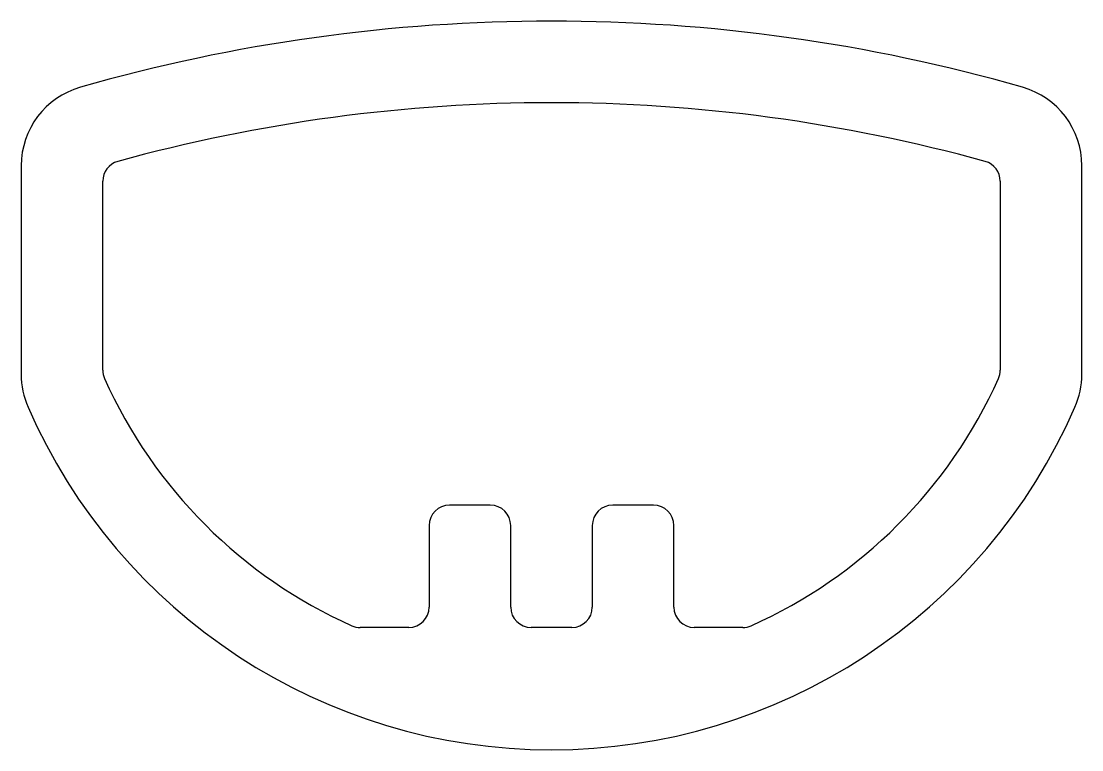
# Model space of a CAD drawing. Extents: x 2605.1 to 2631.1, y 1105.6 to 1123.5.
import ezdxf

# ---------------------------------------------------------------- set-up
doc = ezdxf.new("R2010")
doc.units = 0
doc.layers.get('0').update_dxf_attribs({"linetype": 'CONTINUOUS'})

msp = doc.modelspace()

# ---------------------------------------------------------------- linework, layer by layer
for p, q in [((2605.11, 1119.958), (2605.11, 1114.838)), ((2631.11, 1114.838), (2631.11, 1119.958)), ((2607.11, 1114.944), (2607.11, 1119.579)), ((2629.11, 1119.579), (2629.11, 1114.944)), ((2616.61, 1111.634), (2615.61, 1111.634)), ((2620.61, 1111.634), (2619.61, 1111.634)), ((2615.11, 1111.134), (2615.11, 1109.134)), ((2617.11, 1109.134), (2617.11, 1111.134)), ((2619.11, 1111.134), (2619.11, 1109.134)), ((2621.11, 1109.134), (2621.11, 1111.134)), ((2614.61, 1108.634), (2613.419, 1108.634)), ((2618.61, 1108.634), (2617.61, 1108.634)), ((2622.8, 1108.634), (2621.61, 1108.634))]:
    msp.add_line(p, q)
for centre, radius, start, end in [((2618.11, 1081.501), 42, 74.038, 105.962), ((2607.11, 1119.958), 2, 105.962, 180), ((2629.11, 1119.958), 2, 0, 74.038), ((2618.11, 1081.501), 40, 74.5842, 105.4158), ((2607.61, 1119.579), 0.5, 105.4158, 180), ((2628.61, 1119.579), 0.5, 0, 74.5842), ((2607.61, 1114.944), 0.5, 180, 204.0706), ((2628.61, 1114.944), 0.5, 335.9294, 0), ((2607.11, 1114.838), 2, 180, 203.5565), ((2618.11, 1119.634), 12, 204.0706, 245.9294), ((2618.11, 1119.634), 12, 294.0706, 335.9294), ((2629.11, 1114.838), 2, 336.4435, 0), ((2618.11, 1119.634), 14, 203.5565, 336.4435), ((2615.61, 1111.134), 0.5, 90, 180), ((2616.61, 1111.134), 0.5, 0, 90), ((2619.61, 1111.134), 0.5, 90, 180), ((2620.61, 1111.134), 0.5, 0, 90), ((2614.61, 1109.134), 0.5, 270, 360), ((2617.61, 1109.134), 0.5, 180, 270), ((2618.61, 1109.134), 0.5, 270, 360), ((2621.61, 1109.134), 0.5, 180, 270), ((2613.419, 1109.134), 0.5, 245.9294, 270), ((2622.8, 1109.134), 0.5, 270, 294.0706)]:
    msp.add_arc(centre, radius, start, end)

doc.saveas('drawing.dxf')
